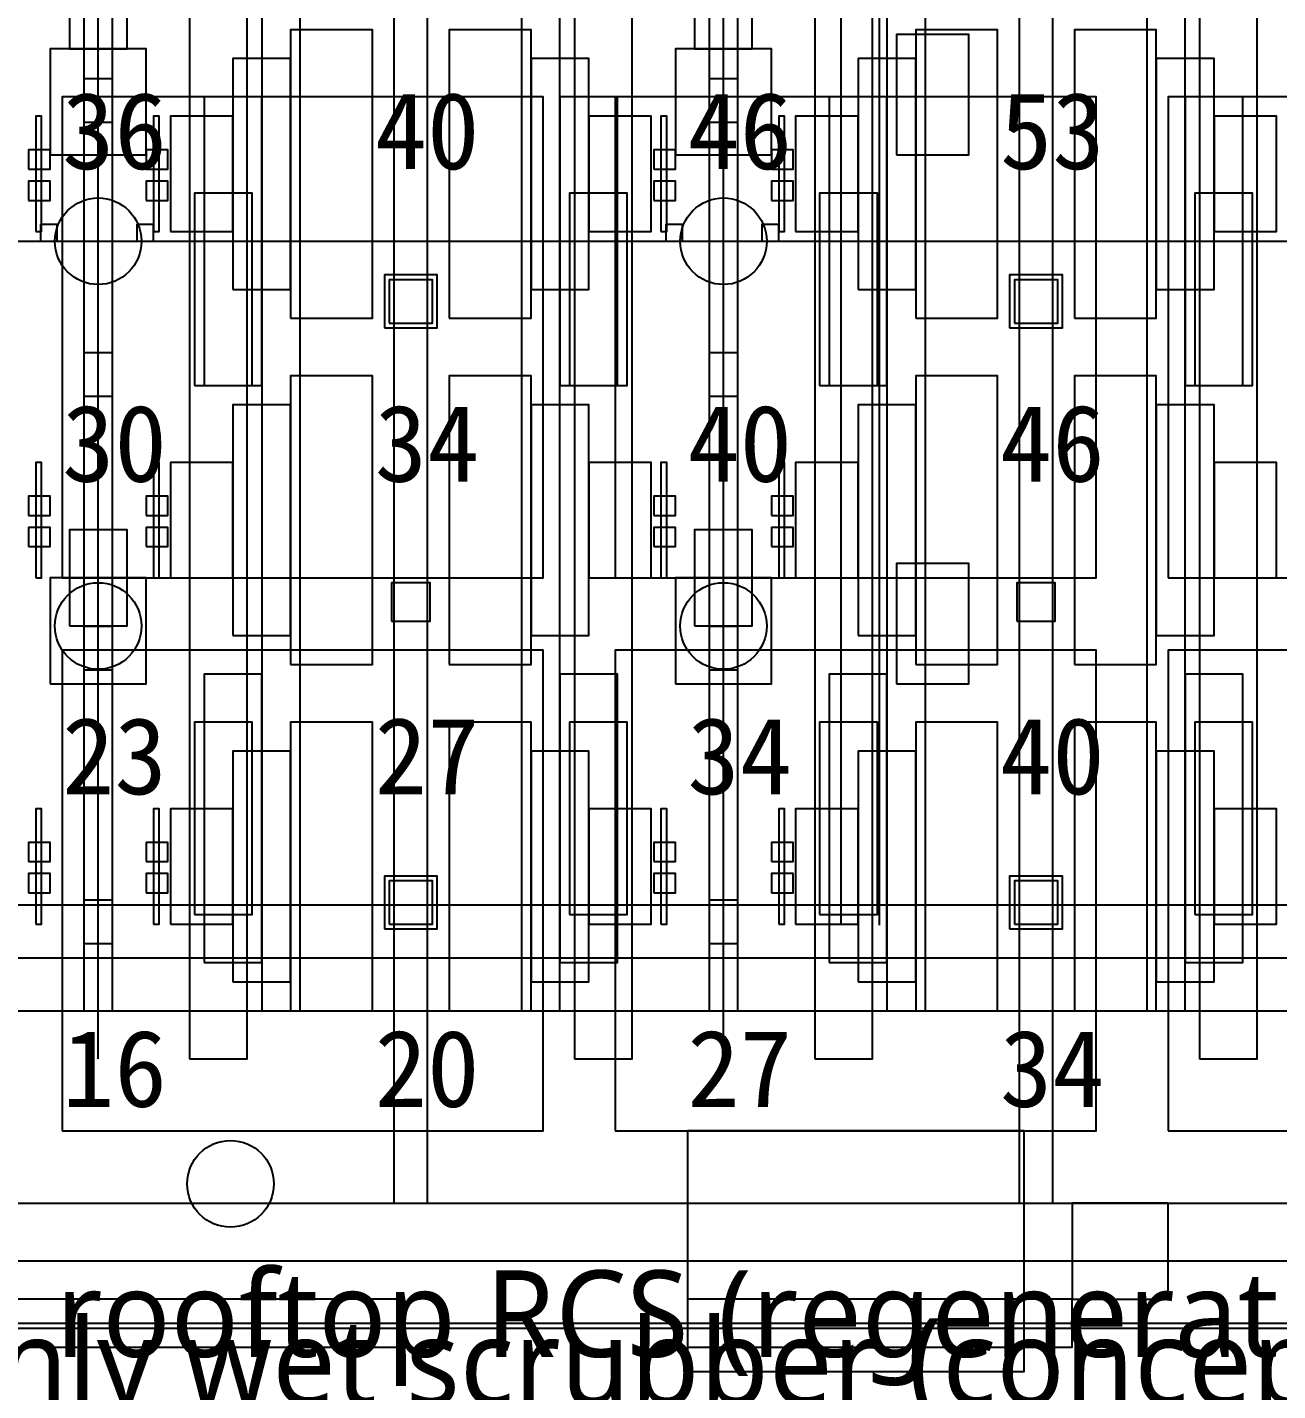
# Model space of a CAD drawing. Header units: metres. Extents: x -1640 to 1560, y -268 to 2338.
# Drawn here: x -367.73 to -341.73, y 1962.1 to 1990.45 of the extents above; entities that cross this region are included whole.
import ezdxf

# ---------------------------------------------------------------- set-up
doc = ezdxf.new("R2010")
doc.units = ezdxf.units.M
for name, color, linetype in [('1F_CHL', 4, 'Continuous'), ('1F_EHS_EXIT_DOOR_CONCEPT', 3, 'Continuous'), ('1F_EHS_GAS_DETECTOR', 6, 'Continuous'), ('1F_PUMP', 2, 'Continuous'), ('1F_SCR', 3, 'Continuous'), ('1F_STRUCT_COLUMN', 8, 'Continuous'), ('1F_ZONE', 3, 'Continuous'), ('2F_CSF_LATERAL_RACK_CONCEPT', 9, 'Continuous'), ('2F_EHS_EXIT_DOOR_CONCEPT', 3, 'Continuous'), ('2F_EHS_GAS_DETECTOR', 6, 'Continuous'), ('2F_RFG', 5, 'Continuous'), ('2F_STRUCT_COLUMN', 8, 'Continuous'), ('2F_VMB', 6, 'Continuous'), ('2F_ZONE', 3, 'Continuous'), ('3F_CLEANROOM_OVERHEAD_PIPE_DUCT_CONCEPT', 9, 'Continuous'), ('3F_EHS_EGRESS_DIST_M', 2, 'Continuous'), ('3F_EHS_EXIT_DOOR_CONCEPT', 3, 'Continuous'), ('3F_ETCH', 2, 'Continuous'), ('3F_FOUP', 5, 'Continuous'), ('3F_OHT', 9, 'Continuous'), ('3F_OHTV', 1, 'Continuous'), ('3F_STRUCT_COLUMN', 8, 'Continuous'), ('3F_TBAR', 6, 'Continuous'), ('3F_ZONE', 3, 'Continuous'), ('4F_DCC', 3, 'Continuous'), ('4F_FFU', 1, 'Continuous'), ('4F_STRUCT_PLENUM_TRUSS_CONCEPT', 9, 'Continuous'), ('4F_ZONE', 3, 'Continuous'), ('5F_CHL', 4, 'Continuous'), ('5F_EHS_EXIT_DOOR_CONCEPT', 3, 'Continuous'), ('5F_EHS_GAS_DETECTOR', 6, 'Continuous'), ('5F_PUMP', 2, 'Continuous'), ('5F_SCR', 3, 'Continuous'), ('5F_STRUCT_COLUMN', 8, 'Continuous'), ('5F_ZONE', 3, 'Continuous'), ('6F_CSF_LATERAL_RACK_CONCEPT', 9, 'Continuous'), ('6F_EHS_EXIT_DOOR_CONCEPT', 3, 'Continuous'), ('6F_EHS_GAS_DETECTOR', 6, 'Continuous'), ('6F_RFG', 5, 'Continuous'), ('6F_STRUCT_COLUMN', 8, 'Continuous'), ('6F_VMB', 6, 'Continuous'), ('6F_ZONE', 3, 'Continuous'), ('7F_CLEANROOM_OVERHEAD_PIPE_DUCT_CONCEPT', 9, 'Continuous'), ('7F_EHS_EGRESS_DIST_M', 2, 'Continuous'), ('7F_EHS_EXIT_DOOR_CONCEPT', 3, 'Continuous'), ('7F_ETCH', 2, 'Continuous'), ('7F_FOUP', 5, 'Continuous'), ('7F_OHT', 9, 'Continuous'), ('7F_OHTV', 1, 'Continuous'), ('7F_STRUCT_COLUMN', 8, 'Continuous'), ('7F_TBAR', 6, 'Continuous'), ('7F_ZONE', 3, 'Continuous'), ('8F_DCC', 3, 'Continuous'), ('8F_FFU', 1, 'Continuous'), ('8F_STRUCT_PLENUM_TRUSS_CONCEPT', 9, 'Continuous'), ('8F_ZONE', 3, 'Continuous'), ('EHS_GAS_SUPPLY', 3, 'Continuous'), ('EHS_PROCESS_EXHAUST', 1, 'Continuous'), ('EHS_TREATED_EXHAUST', 30, 'Continuous'), ('RF_RSC', 4, 'Continuous'), ('RF_STACK', 2, 'Continuous'), ('UTIL_CHW.R_CONCEPT', 2, 'Continuous'), ('UTIL_CHW.S_CONCEPT', 1, 'Continuous'), ('UTIL_EXH.ACID_CONCEPT', 4, 'Continuous'), ('UTIL_EXH.ALK_CONCEPT', 5, 'Continuous'), ('UTIL_GAS.SPEC_CONCEPT', 3, 'Continuous'), ('UTIL_PCW.R_CONCEPT', 1, 'Continuous'), ('UTIL_PCW.S_CONCEPT', 6, 'Continuous'), ('UTIL_TEXT', 7, 'Continuous'), ('UTIL_WW.AA_CONCEPT', 3, 'Continuous'), ('UTIL_WW.F_CONCEPT', 2, 'Continuous'), ('UTIL_WW.ORG_CONCEPT', 4, 'Continuous')]:
    doc.layers.add(name, color=color, linetype=linetype)
doc.styles.add('KO', font='malgun.ttf')

msp = doc.modelspace()

# ---------------------------------------------------------------- linework, layer by layer
at = {"layer": '1F_CHL'}
for points in [[(-349.65, 1987.8), (-348.15, 1987.8), (-348.15, 1990.3), (-349.65, 1990.3)], [(-349.65, 1976.8), (-348.15, 1976.8), (-348.15, 1979.3), (-349.65, 1979.3)]]:
    msp.add_lwpolyline(points, close=True, dxfattribs=at)
at = {"layer": '1F_EHS_EXIT_DOOR_CONCEPT'}
msp.add_circle((-363.5, 1966.4), 0.9, dxfattribs=at)
at = {"layer": '1F_EHS_GAS_DETECTOR'}
for centre in [(-366.25, 1978), (-353.25, 1978)]:
    msp.add_circle(centre, 0.9, dxfattribs=at)
at = {"layer": '1F_PUMP'}
for points in [[(-364.25, 1983), (-363.05, 1983), (-363.05, 1987), (-364.25, 1987)], [(-356.45, 1983), (-355.25, 1983), (-355.25, 1987), (-356.45, 1987)], [(-351.25, 1983), (-350.05, 1983), (-350.05, 1987), (-351.25, 1987)], [(-343.45, 1983), (-342.25, 1983), (-342.25, 1987), (-343.45, 1987)], [(-364.25, 1972), (-363.05, 1972), (-363.05, 1976), (-364.25, 1976)], [(-356.45, 1972), (-355.25, 1972), (-355.25, 1976), (-356.45, 1976)], [(-351.25, 1972), (-350.05, 1972), (-350.05, 1976), (-351.25, 1976)], [(-343.45, 1972), (-342.25, 1972), (-342.25, 1976), (-343.45, 1976)]]:
    msp.add_lwpolyline(points, close=True, dxfattribs=at)
at = {"layer": '1F_SCR'}
for points in [[(-367.25, 1987.8), (-365.25, 1987.8), (-365.25, 1990), (-367.25, 1990)], [(-354.25, 1987.8), (-352.25, 1987.8), (-352.25, 1990), (-354.25, 1990)], [(-367.25, 1976.8), (-365.25, 1976.8), (-365.25, 1979), (-367.25, 1979)], [(-354.25, 1976.8), (-352.25, 1976.8), (-352.25, 1979), (-354.25, 1979)]]:
    msp.add_lwpolyline(points, close=True, dxfattribs=at)
at = {"layer": '1F_STRUCT_COLUMN'}
for points in [[(-360.3, 1984.2), (-359.2, 1984.2), (-359.2, 1985.3), (-360.3, 1985.3)], [(-347.3, 1984.2), (-346.2, 1984.2), (-346.2, 1985.3), (-347.3, 1985.3)], [(-360.3, 1971.7), (-359.2, 1971.7), (-359.2, 1972.8), (-360.3, 1972.8)], [(-347.3, 1971.7), (-346.2, 1971.7), (-346.2, 1972.8), (-347.3, 1972.8)]]:
    msp.add_lwpolyline(points, close=True, dxfattribs=at)
at = {"layer": '1F_ZONE'}
msp.add_lwpolyline([(-472, 1966), (-247.5, 1966), (-247.5, 2117), (-472, 2117)], close=True, dxfattribs=at)
at = {"layer": '2F_CSF_LATERAL_RACK_CONCEPT'}
for points in [[(-362.85, 1970), (-362.05, 1970), (-362.05, 2113), (-362.85, 2113)], [(-357.45, 1970), (-356.65, 1970), (-356.65, 2113), (-357.45, 2113)], [(-349.85, 1970), (-349.05, 1970), (-349.05, 2113), (-349.85, 2113)], [(-344.45, 1970), (-343.65, 1970), (-343.65, 2113), (-344.45, 2113)]]:
    msp.add_lwpolyline(points, close=True, dxfattribs=at)
at = {"layer": '2F_EHS_EXIT_DOOR_CONCEPT'}
msp.add_circle((-363.5, 1966.4), 0.9, dxfattribs=at)
at = {"layer": '2F_EHS_GAS_DETECTOR'}
for centre in [(-366.25, 1986), (-353.25, 1986)]:
    msp.add_circle(centre, 0.9, dxfattribs=at)
at = {"layer": '2F_RFG'}
for points in [[(-364.05, 1983), (-362.85, 1983), (-362.85, 1989), (-364.05, 1989)], [(-356.65, 1983), (-355.45, 1983), (-355.45, 1989), (-356.65, 1989)], [(-351.05, 1983), (-349.85, 1983), (-349.85, 1989), (-351.05, 1989)], [(-343.65, 1983), (-342.45, 1983), (-342.45, 1989), (-343.65, 1989)], [(-364.05, 1971), (-362.85, 1971), (-362.85, 1977), (-364.05, 1977)], [(-356.65, 1971), (-355.45, 1971), (-355.45, 1977), (-356.65, 1977)], [(-351.05, 1971), (-349.85, 1971), (-349.85, 1977), (-351.05, 1977)], [(-343.65, 1971), (-342.45, 1971), (-342.45, 1977), (-343.65, 1977)]]:
    msp.add_lwpolyline(points, close=True, dxfattribs=at)
at = {"layer": '2F_STRUCT_COLUMN'}
for points in [[(-360.2, 1984.3), (-359.3, 1984.3), (-359.3, 1985.2), (-360.2, 1985.2)], [(-347.2, 1984.3), (-346.3, 1984.3), (-346.3, 1985.2), (-347.2, 1985.2)], [(-360.2, 1971.8), (-359.3, 1971.8), (-359.3, 1972.7), (-360.2, 1972.7)], [(-347.2, 1971.8), (-346.3, 1971.8), (-346.3, 1972.7), (-347.2, 1972.7)]]:
    msp.add_lwpolyline(points, close=True, dxfattribs=at)
at = {"layer": '2F_VMB'}
for points in [[(-366.85, 1990), (-365.65, 1990), (-365.65, 1992), (-366.85, 1992)], [(-353.85, 1990), (-352.65, 1990), (-352.65, 1992), (-353.85, 1992)], [(-366.85, 1978), (-365.65, 1978), (-365.65, 1980), (-366.85, 1980)], [(-353.85, 1978), (-352.65, 1978), (-352.65, 1980), (-353.85, 1980)]]:
    msp.add_lwpolyline(points, close=True, dxfattribs=at)
at = {"layer": '2F_ZONE'}
msp.add_lwpolyline([(-472, 1966), (-247.5, 1966), (-247.5, 2117), (-472, 2117)], close=True, dxfattribs=at)
at = {"layer": '3F_CLEANROOM_OVERHEAD_PIPE_DUCT_CONCEPT'}
for points in [[(-364.35, 1969), (-363.15, 1969), (-363.15, 2114), (-364.35, 2114)], [(-356.35, 1969), (-355.15, 1969), (-355.15, 2114), (-356.35, 2114)], [(-351.35, 1969), (-350.15, 1969), (-350.15, 2114), (-351.35, 2114)], [(-343.35, 1969), (-342.15, 1969), (-342.15, 2114), (-343.35, 2114)]]:
    msp.add_lwpolyline(points, close=True, dxfattribs=at)
at = {"layer": '3F_EHS_EXIT_DOOR_CONCEPT'}
msp.add_circle((-363.5, 1966.4), 0.9, dxfattribs=at)
at = {"layer": '3F_ETCH'}
for points in [[(-362.25, 1984.4), (-360.55, 1984.4), (-360.55, 1990.4), (-362.25, 1990.4)], [(-358.95, 1984.4), (-357.25, 1984.4), (-357.25, 1990.4), (-358.95, 1990.4)], [(-349.25, 1984.4), (-347.55, 1984.4), (-347.55, 1990.4), (-349.25, 1990.4)], [(-345.95, 1984.4), (-344.25, 1984.4), (-344.25, 1990.4), (-345.95, 1990.4)], [(-363.45, 1985), (-362.25, 1985), (-362.25, 1989.8), (-363.45, 1989.8)], [(-357.25, 1985), (-356.05, 1985), (-356.05, 1989.8), (-357.25, 1989.8)], [(-350.45, 1985), (-349.25, 1985), (-349.25, 1989.8), (-350.45, 1989.8)], [(-344.25, 1985), (-343.05, 1985), (-343.05, 1989.8), (-344.25, 1989.8)], [(-364.75, 1986.2), (-363.45, 1986.2), (-363.45, 1988.6), (-364.75, 1988.6)], [(-356.05, 1986.2), (-354.75, 1986.2), (-354.75, 1988.6), (-356.05, 1988.6)], [(-351.75, 1986.2), (-350.45, 1986.2), (-350.45, 1988.6), (-351.75, 1988.6)], [(-343.05, 1986.2), (-341.75, 1986.2), (-341.75, 1988.6), (-343.05, 1988.6)], [(-362.25, 1977.2), (-360.55, 1977.2), (-360.55, 1983.2), (-362.25, 1983.2)], [(-358.95, 1977.2), (-357.25, 1977.2), (-357.25, 1983.2), (-358.95, 1983.2)], [(-349.25, 1977.2), (-347.55, 1977.2), (-347.55, 1983.2), (-349.25, 1983.2)], [(-345.95, 1977.2), (-344.25, 1977.2), (-344.25, 1983.2), (-345.95, 1983.2)], [(-363.45, 1977.8), (-362.25, 1977.8), (-362.25, 1982.6), (-363.45, 1982.6)], [(-357.25, 1977.8), (-356.05, 1977.8), (-356.05, 1982.6), (-357.25, 1982.6)], [(-350.45, 1977.8), (-349.25, 1977.8), (-349.25, 1982.6), (-350.45, 1982.6)], [(-344.25, 1977.8), (-343.05, 1977.8), (-343.05, 1982.6), (-344.25, 1982.6)], [(-364.75, 1979), (-363.45, 1979), (-363.45, 1981.4), (-364.75, 1981.4)], [(-356.05, 1979), (-354.75, 1979), (-354.75, 1981.4), (-356.05, 1981.4)], [(-351.75, 1979), (-350.45, 1979), (-350.45, 1981.4), (-351.75, 1981.4)], [(-343.05, 1979), (-341.75, 1979), (-341.75, 1981.4), (-343.05, 1981.4)], [(-362.25, 1970), (-360.55, 1970), (-360.55, 1976), (-362.25, 1976)], [(-358.95, 1970), (-357.25, 1970), (-357.25, 1976), (-358.95, 1976)], [(-349.25, 1970), (-347.55, 1970), (-347.55, 1976), (-349.25, 1976)], [(-345.95, 1970), (-344.25, 1970), (-344.25, 1976), (-345.95, 1976)], [(-363.45, 1970.6), (-362.25, 1970.6), (-362.25, 1975.4), (-363.45, 1975.4)], [(-357.25, 1970.6), (-356.05, 1970.6), (-356.05, 1975.4), (-357.25, 1975.4)], [(-350.45, 1970.6), (-349.25, 1970.6), (-349.25, 1975.4), (-350.45, 1975.4)], [(-344.25, 1970.6), (-343.05, 1970.6), (-343.05, 1975.4), (-344.25, 1975.4)], [(-364.75, 1971.8), (-363.45, 1971.8), (-363.45, 1974.2), (-364.75, 1974.2)], [(-356.05, 1971.8), (-354.75, 1971.8), (-354.75, 1974.2), (-356.05, 1974.2)], [(-351.75, 1971.8), (-350.45, 1971.8), (-350.45, 1974.2), (-351.75, 1974.2)], [(-343.05, 1971.8), (-341.75, 1971.8), (-341.75, 1974.2), (-343.05, 1974.2)]]:
    msp.add_lwpolyline(points, close=True, dxfattribs=at)
at = {"layer": '3F_FOUP'}
for points in [[(-367.7, 1987.5), (-367.25, 1987.5), (-367.25, 1987.9), (-367.7, 1987.9)], [(-365.25, 1987.5), (-364.8, 1987.5), (-364.8, 1987.9), (-365.25, 1987.9)], [(-354.7, 1987.5), (-354.25, 1987.5), (-354.25, 1987.9), (-354.7, 1987.9)], [(-352.25, 1987.5), (-351.8, 1987.5), (-351.8, 1987.9), (-352.25, 1987.9)], [(-367.7, 1986.85), (-367.25, 1986.85), (-367.25, 1987.25), (-367.7, 1987.25)], [(-365.25, 1986.85), (-364.8, 1986.85), (-364.8, 1987.25), (-365.25, 1987.25)], [(-354.7, 1986.85), (-354.25, 1986.85), (-354.25, 1987.25), (-354.7, 1987.25)], [(-352.25, 1986.85), (-351.8, 1986.85), (-351.8, 1987.25), (-352.25, 1987.25)], [(-367.7, 1980.3), (-367.25, 1980.3), (-367.25, 1980.7), (-367.7, 1980.7)], [(-365.25, 1980.3), (-364.8, 1980.3), (-364.8, 1980.7), (-365.25, 1980.7)], [(-354.7, 1980.3), (-354.25, 1980.3), (-354.25, 1980.7), (-354.7, 1980.7)], [(-352.25, 1980.3), (-351.8, 1980.3), (-351.8, 1980.7), (-352.25, 1980.7)], [(-367.7, 1979.65), (-367.25, 1979.65), (-367.25, 1980.05), (-367.7, 1980.05)], [(-365.25, 1979.65), (-364.8, 1979.65), (-364.8, 1980.05), (-365.25, 1980.05)], [(-354.7, 1979.65), (-354.25, 1979.65), (-354.25, 1980.05), (-354.7, 1980.05)], [(-352.25, 1979.65), (-351.8, 1979.65), (-351.8, 1980.05), (-352.25, 1980.05)], [(-367.7, 1973.1), (-367.25, 1973.1), (-367.25, 1973.5), (-367.7, 1973.5)], [(-365.25, 1973.1), (-364.8, 1973.1), (-364.8, 1973.5), (-365.25, 1973.5)], [(-354.7, 1973.1), (-354.25, 1973.1), (-354.25, 1973.5), (-354.7, 1973.5)], [(-352.25, 1973.1), (-351.8, 1973.1), (-351.8, 1973.5), (-352.25, 1973.5)], [(-367.7, 1972.45), (-367.25, 1972.45), (-367.25, 1972.85), (-367.7, 1972.85)], [(-365.25, 1972.45), (-364.8, 1972.45), (-364.8, 1972.85), (-365.25, 1972.85)], [(-354.7, 1972.45), (-354.25, 1972.45), (-354.25, 1972.85), (-354.7, 1972.85)], [(-352.25, 1972.45), (-351.8, 1972.45), (-351.8, 1972.85), (-352.25, 1972.85)]]:
    msp.add_lwpolyline(points, close=True, dxfattribs=at)
at = {"layer": '3F_OHT'}
for p, q in [((-366.25, 1969), (-366.25, 2037.5)), ((-353.25, 1969), (-353.25, 2037.5))]:
    msp.add_line(p, q, dxfattribs=at)
at = {"layer": '3F_OHTV'}
for points in [[(-366.55, 1988.48), (-365.95, 1988.48), (-365.95, 1989.38), (-366.55, 1989.38)], [(-353.55, 1988.48), (-352.95, 1988.48), (-352.95, 1989.38), (-353.55, 1989.38)], [(-366.55, 1982.78), (-365.95, 1982.78), (-365.95, 1983.68), (-366.55, 1983.68)], [(-353.55, 1982.78), (-352.95, 1982.78), (-352.95, 1983.68), (-353.55, 1983.68)], [(-366.55, 1977.09), (-365.95, 1977.09), (-365.95, 1977.99), (-366.55, 1977.99)], [(-353.55, 1977.09), (-352.95, 1977.09), (-352.95, 1977.99), (-353.55, 1977.99)], [(-366.55, 1971.4), (-365.95, 1971.4), (-365.95, 1972.3), (-366.55, 1972.3)], [(-353.55, 1971.4), (-352.95, 1971.4), (-352.95, 1972.3), (-353.55, 1972.3)]]:
    msp.add_lwpolyline(points, close=True, dxfattribs=at)
at = {"layer": '3F_STRUCT_COLUMN'}
for points in [[(-360.15, 1978.1), (-359.35, 1978.1), (-359.35, 1978.9), (-360.15, 1978.9)], [(-347.15, 1978.1), (-346.35, 1978.1), (-346.35, 1978.9), (-347.15, 1978.9)]]:
    msp.add_lwpolyline(points, close=True, dxfattribs=at)
at = {"layer": '3F_TBAR'}
for points in [[(-367.55, 1986.2), (-367.43, 1986.2), (-367.43, 1988.6), (-367.55, 1988.6)], [(-365.1, 1986.2), (-364.98, 1986.2), (-364.98, 1988.6), (-365.1, 1988.6)], [(-354.55, 1986.2), (-354.43, 1986.2), (-354.43, 1988.6), (-354.55, 1988.6)], [(-352.1, 1986.2), (-351.98, 1986.2), (-351.98, 1988.6), (-352.1, 1988.6)], [(-367.55, 1979), (-367.43, 1979), (-367.43, 1981.4), (-367.55, 1981.4)], [(-365.1, 1979), (-364.98, 1979), (-364.98, 1981.4), (-365.1, 1981.4)], [(-354.55, 1979), (-354.43, 1979), (-354.43, 1981.4), (-354.55, 1981.4)], [(-352.1, 1979), (-351.98, 1979), (-351.98, 1981.4), (-352.1, 1981.4)], [(-367.55, 1971.8), (-367.43, 1971.8), (-367.43, 1974.2), (-367.55, 1974.2)], [(-365.1, 1971.8), (-364.98, 1971.8), (-364.98, 1974.2), (-365.1, 1974.2)], [(-354.55, 1971.8), (-354.43, 1971.8), (-354.43, 1974.2), (-354.55, 1974.2)], [(-352.1, 1971.8), (-351.98, 1971.8), (-351.98, 1974.2), (-352.1, 1974.2)]]:
    msp.add_lwpolyline(points, close=True, dxfattribs=at)
at = {"layer": '3F_ZONE'}
msp.add_lwpolyline([(-472, 1966), (-247.5, 1966), (-247.5, 2117), (-472, 2117)], close=True, dxfattribs=at)
at = {"layer": '4F_DCC'}
for points in [[(-368, 1963), (-360, 1963), (-360, 1964), (-368, 1964)], [(-354, 1963), (-346, 1963), (-346, 1964), (-354, 1964)]]:
    msp.add_lwpolyline(points, close=True, dxfattribs=at)
at = {"layer": '4F_FFU'}
for points in [[(-367, 1979), (-357, 1979), (-357, 1989), (-367, 1989)], [(-355.5, 1979), (-345.5, 1979), (-345.5, 1989), (-355.5, 1989)], [(-344, 1979), (-334, 1979), (-334, 1989), (-344, 1989)], [(-367, 1967.5), (-357, 1967.5), (-357, 1977.5), (-367, 1977.5)], [(-355.5, 1967.5), (-345.5, 1967.5), (-345.5, 1977.5), (-355.5, 1977.5)], [(-344, 1967.5), (-334, 1967.5), (-334, 1977.5), (-344, 1977.5)]]:
    msp.add_lwpolyline(points, close=True, dxfattribs=at)
at = {"layer": '4F_STRUCT_PLENUM_TRUSS_CONCEPT'}
for points in [[(-360.1, 1966), (-359.4, 1966), (-359.4, 2117), (-360.1, 2117)], [(-347.1, 1966), (-346.4, 1966), (-346.4, 2117), (-347.1, 2117)]]:
    msp.add_lwpolyline(points, close=True, dxfattribs=at)
at = {"layer": '4F_ZONE'}
msp.add_lwpolyline([(-472, 1966), (-247.5, 1966), (-247.5, 2117), (-472, 2117)], close=True, dxfattribs=at)
at = {"layer": '5F_CHL'}
for points in [[(-349.65, 1987.8), (-348.15, 1987.8), (-348.15, 1990.3), (-349.65, 1990.3)], [(-349.65, 1976.8), (-348.15, 1976.8), (-348.15, 1979.3), (-349.65, 1979.3)]]:
    msp.add_lwpolyline(points, close=True, dxfattribs=at)
at = {"layer": '5F_EHS_EXIT_DOOR_CONCEPT'}
msp.add_circle((-363.5, 1966.4), 0.9, dxfattribs=at)
at = {"layer": '5F_EHS_GAS_DETECTOR'}
for centre in [(-366.25, 1978), (-353.25, 1978)]:
    msp.add_circle(centre, 0.9, dxfattribs=at)
at = {"layer": '5F_PUMP'}
for points in [[(-364.25, 1983), (-363.05, 1983), (-363.05, 1987), (-364.25, 1987)], [(-356.45, 1983), (-355.25, 1983), (-355.25, 1987), (-356.45, 1987)], [(-351.25, 1983), (-350.05, 1983), (-350.05, 1987), (-351.25, 1987)], [(-343.45, 1983), (-342.25, 1983), (-342.25, 1987), (-343.45, 1987)], [(-364.25, 1972), (-363.05, 1972), (-363.05, 1976), (-364.25, 1976)], [(-356.45, 1972), (-355.25, 1972), (-355.25, 1976), (-356.45, 1976)], [(-351.25, 1972), (-350.05, 1972), (-350.05, 1976), (-351.25, 1976)], [(-343.45, 1972), (-342.25, 1972), (-342.25, 1976), (-343.45, 1976)]]:
    msp.add_lwpolyline(points, close=True, dxfattribs=at)
at = {"layer": '5F_SCR'}
for points in [[(-367.25, 1987.8), (-365.25, 1987.8), (-365.25, 1990), (-367.25, 1990)], [(-354.25, 1987.8), (-352.25, 1987.8), (-352.25, 1990), (-354.25, 1990)], [(-367.25, 1976.8), (-365.25, 1976.8), (-365.25, 1979), (-367.25, 1979)], [(-354.25, 1976.8), (-352.25, 1976.8), (-352.25, 1979), (-354.25, 1979)]]:
    msp.add_lwpolyline(points, close=True, dxfattribs=at)
at = {"layer": '5F_STRUCT_COLUMN'}
for points in [[(-360.3, 1984.2), (-359.2, 1984.2), (-359.2, 1985.3), (-360.3, 1985.3)], [(-347.3, 1984.2), (-346.2, 1984.2), (-346.2, 1985.3), (-347.3, 1985.3)], [(-360.3, 1971.7), (-359.2, 1971.7), (-359.2, 1972.8), (-360.3, 1972.8)], [(-347.3, 1971.7), (-346.2, 1971.7), (-346.2, 1972.8), (-347.3, 1972.8)]]:
    msp.add_lwpolyline(points, close=True, dxfattribs=at)
at = {"layer": '5F_ZONE'}
msp.add_lwpolyline([(-472, 1966), (-247.5, 1966), (-247.5, 2117), (-472, 2117)], close=True, dxfattribs=at)
at = {"layer": '6F_CSF_LATERAL_RACK_CONCEPT'}
for points in [[(-362.85, 1970), (-362.05, 1970), (-362.05, 2113), (-362.85, 2113)], [(-357.45, 1970), (-356.65, 1970), (-356.65, 2113), (-357.45, 2113)], [(-349.85, 1970), (-349.05, 1970), (-349.05, 2113), (-349.85, 2113)], [(-344.45, 1970), (-343.65, 1970), (-343.65, 2113), (-344.45, 2113)]]:
    msp.add_lwpolyline(points, close=True, dxfattribs=at)
at = {"layer": '6F_EHS_EXIT_DOOR_CONCEPT'}
msp.add_circle((-363.5, 1966.4), 0.9, dxfattribs=at)
at = {"layer": '6F_EHS_GAS_DETECTOR'}
for centre in [(-366.25, 1986), (-353.25, 1986)]:
    msp.add_circle(centre, 0.9, dxfattribs=at)
at = {"layer": '6F_RFG'}
for points in [[(-364.05, 1983), (-362.85, 1983), (-362.85, 1989), (-364.05, 1989)], [(-356.65, 1983), (-355.45, 1983), (-355.45, 1989), (-356.65, 1989)], [(-351.05, 1983), (-349.85, 1983), (-349.85, 1989), (-351.05, 1989)], [(-343.65, 1983), (-342.45, 1983), (-342.45, 1989), (-343.65, 1989)], [(-364.05, 1971), (-362.85, 1971), (-362.85, 1977), (-364.05, 1977)], [(-356.65, 1971), (-355.45, 1971), (-355.45, 1977), (-356.65, 1977)], [(-351.05, 1971), (-349.85, 1971), (-349.85, 1977), (-351.05, 1977)], [(-343.65, 1971), (-342.45, 1971), (-342.45, 1977), (-343.65, 1977)]]:
    msp.add_lwpolyline(points, close=True, dxfattribs=at)
at = {"layer": '6F_STRUCT_COLUMN'}
for points in [[(-360.2, 1984.3), (-359.3, 1984.3), (-359.3, 1985.2), (-360.2, 1985.2)], [(-347.2, 1984.3), (-346.3, 1984.3), (-346.3, 1985.2), (-347.2, 1985.2)], [(-360.2, 1971.8), (-359.3, 1971.8), (-359.3, 1972.7), (-360.2, 1972.7)], [(-347.2, 1971.8), (-346.3, 1971.8), (-346.3, 1972.7), (-347.2, 1972.7)]]:
    msp.add_lwpolyline(points, close=True, dxfattribs=at)
at = {"layer": '6F_VMB'}
for points in [[(-366.85, 1990), (-365.65, 1990), (-365.65, 1992), (-366.85, 1992)], [(-353.85, 1990), (-352.65, 1990), (-352.65, 1992), (-353.85, 1992)], [(-366.85, 1978), (-365.65, 1978), (-365.65, 1980), (-366.85, 1980)], [(-353.85, 1978), (-352.65, 1978), (-352.65, 1980), (-353.85, 1980)]]:
    msp.add_lwpolyline(points, close=True, dxfattribs=at)
at = {"layer": '6F_ZONE'}
msp.add_lwpolyline([(-472, 1966), (-247.5, 1966), (-247.5, 2117), (-472, 2117)], close=True, dxfattribs=at)
at = {"layer": '7F_CLEANROOM_OVERHEAD_PIPE_DUCT_CONCEPT'}
for points in [[(-364.35, 1969), (-363.15, 1969), (-363.15, 2114), (-364.35, 2114)], [(-356.35, 1969), (-355.15, 1969), (-355.15, 2114), (-356.35, 2114)], [(-351.35, 1969), (-350.15, 1969), (-350.15, 2114), (-351.35, 2114)], [(-343.35, 1969), (-342.15, 1969), (-342.15, 2114), (-343.35, 2114)]]:
    msp.add_lwpolyline(points, close=True, dxfattribs=at)
at = {"layer": '7F_EHS_EXIT_DOOR_CONCEPT'}
msp.add_circle((-363.5, 1966.4), 0.9, dxfattribs=at)
at = {"layer": '7F_ETCH'}
for points in [[(-362.25, 1984.4), (-360.55, 1984.4), (-360.55, 1990.4), (-362.25, 1990.4)], [(-358.95, 1984.4), (-357.25, 1984.4), (-357.25, 1990.4), (-358.95, 1990.4)], [(-349.25, 1984.4), (-347.55, 1984.4), (-347.55, 1990.4), (-349.25, 1990.4)], [(-345.95, 1984.4), (-344.25, 1984.4), (-344.25, 1990.4), (-345.95, 1990.4)], [(-363.45, 1985), (-362.25, 1985), (-362.25, 1989.8), (-363.45, 1989.8)], [(-357.25, 1985), (-356.05, 1985), (-356.05, 1989.8), (-357.25, 1989.8)], [(-350.45, 1985), (-349.25, 1985), (-349.25, 1989.8), (-350.45, 1989.8)], [(-344.25, 1985), (-343.05, 1985), (-343.05, 1989.8), (-344.25, 1989.8)], [(-364.75, 1986.2), (-363.45, 1986.2), (-363.45, 1988.6), (-364.75, 1988.6)], [(-356.05, 1986.2), (-354.75, 1986.2), (-354.75, 1988.6), (-356.05, 1988.6)], [(-351.75, 1986.2), (-350.45, 1986.2), (-350.45, 1988.6), (-351.75, 1988.6)], [(-343.05, 1986.2), (-341.75, 1986.2), (-341.75, 1988.6), (-343.05, 1988.6)], [(-362.25, 1977.2), (-360.55, 1977.2), (-360.55, 1983.2), (-362.25, 1983.2)], [(-358.95, 1977.2), (-357.25, 1977.2), (-357.25, 1983.2), (-358.95, 1983.2)], [(-349.25, 1977.2), (-347.55, 1977.2), (-347.55, 1983.2), (-349.25, 1983.2)], [(-345.95, 1977.2), (-344.25, 1977.2), (-344.25, 1983.2), (-345.95, 1983.2)], [(-363.45, 1977.8), (-362.25, 1977.8), (-362.25, 1982.6), (-363.45, 1982.6)], [(-357.25, 1977.8), (-356.05, 1977.8), (-356.05, 1982.6), (-357.25, 1982.6)], [(-350.45, 1977.8), (-349.25, 1977.8), (-349.25, 1982.6), (-350.45, 1982.6)], [(-344.25, 1977.8), (-343.05, 1977.8), (-343.05, 1982.6), (-344.25, 1982.6)], [(-364.75, 1979), (-363.45, 1979), (-363.45, 1981.4), (-364.75, 1981.4)], [(-356.05, 1979), (-354.75, 1979), (-354.75, 1981.4), (-356.05, 1981.4)], [(-351.75, 1979), (-350.45, 1979), (-350.45, 1981.4), (-351.75, 1981.4)], [(-343.05, 1979), (-341.75, 1979), (-341.75, 1981.4), (-343.05, 1981.4)], [(-362.25, 1970), (-360.55, 1970), (-360.55, 1976), (-362.25, 1976)], [(-358.95, 1970), (-357.25, 1970), (-357.25, 1976), (-358.95, 1976)], [(-349.25, 1970), (-347.55, 1970), (-347.55, 1976), (-349.25, 1976)], [(-345.95, 1970), (-344.25, 1970), (-344.25, 1976), (-345.95, 1976)], [(-363.45, 1970.6), (-362.25, 1970.6), (-362.25, 1975.4), (-363.45, 1975.4)], [(-357.25, 1970.6), (-356.05, 1970.6), (-356.05, 1975.4), (-357.25, 1975.4)], [(-350.45, 1970.6), (-349.25, 1970.6), (-349.25, 1975.4), (-350.45, 1975.4)], [(-344.25, 1970.6), (-343.05, 1970.6), (-343.05, 1975.4), (-344.25, 1975.4)], [(-364.75, 1971.8), (-363.45, 1971.8), (-363.45, 1974.2), (-364.75, 1974.2)], [(-356.05, 1971.8), (-354.75, 1971.8), (-354.75, 1974.2), (-356.05, 1974.2)], [(-351.75, 1971.8), (-350.45, 1971.8), (-350.45, 1974.2), (-351.75, 1974.2)], [(-343.05, 1971.8), (-341.75, 1971.8), (-341.75, 1974.2), (-343.05, 1974.2)]]:
    msp.add_lwpolyline(points, close=True, dxfattribs=at)
at = {"layer": '7F_FOUP'}
for points in [[(-367.7, 1987.5), (-367.25, 1987.5), (-367.25, 1987.9), (-367.7, 1987.9)], [(-365.25, 1987.5), (-364.8, 1987.5), (-364.8, 1987.9), (-365.25, 1987.9)], [(-354.7, 1987.5), (-354.25, 1987.5), (-354.25, 1987.9), (-354.7, 1987.9)], [(-352.25, 1987.5), (-351.8, 1987.5), (-351.8, 1987.9), (-352.25, 1987.9)], [(-367.7, 1986.85), (-367.25, 1986.85), (-367.25, 1987.25), (-367.7, 1987.25)], [(-365.25, 1986.85), (-364.8, 1986.85), (-364.8, 1987.25), (-365.25, 1987.25)], [(-354.7, 1986.85), (-354.25, 1986.85), (-354.25, 1987.25), (-354.7, 1987.25)], [(-352.25, 1986.85), (-351.8, 1986.85), (-351.8, 1987.25), (-352.25, 1987.25)], [(-367.7, 1980.3), (-367.25, 1980.3), (-367.25, 1980.7), (-367.7, 1980.7)], [(-365.25, 1980.3), (-364.8, 1980.3), (-364.8, 1980.7), (-365.25, 1980.7)], [(-354.7, 1980.3), (-354.25, 1980.3), (-354.25, 1980.7), (-354.7, 1980.7)], [(-352.25, 1980.3), (-351.8, 1980.3), (-351.8, 1980.7), (-352.25, 1980.7)], [(-367.7, 1979.65), (-367.25, 1979.65), (-367.25, 1980.05), (-367.7, 1980.05)], [(-365.25, 1979.65), (-364.8, 1979.65), (-364.8, 1980.05), (-365.25, 1980.05)], [(-354.7, 1979.65), (-354.25, 1979.65), (-354.25, 1980.05), (-354.7, 1980.05)], [(-352.25, 1979.65), (-351.8, 1979.65), (-351.8, 1980.05), (-352.25, 1980.05)], [(-367.7, 1973.1), (-367.25, 1973.1), (-367.25, 1973.5), (-367.7, 1973.5)], [(-365.25, 1973.1), (-364.8, 1973.1), (-364.8, 1973.5), (-365.25, 1973.5)], [(-354.7, 1973.1), (-354.25, 1973.1), (-354.25, 1973.5), (-354.7, 1973.5)], [(-352.25, 1973.1), (-351.8, 1973.1), (-351.8, 1973.5), (-352.25, 1973.5)], [(-367.7, 1972.45), (-367.25, 1972.45), (-367.25, 1972.85), (-367.7, 1972.85)], [(-365.25, 1972.45), (-364.8, 1972.45), (-364.8, 1972.85), (-365.25, 1972.85)], [(-354.7, 1972.45), (-354.25, 1972.45), (-354.25, 1972.85), (-354.7, 1972.85)], [(-352.25, 1972.45), (-351.8, 1972.45), (-351.8, 1972.85), (-352.25, 1972.85)]]:
    msp.add_lwpolyline(points, close=True, dxfattribs=at)
at = {"layer": '7F_OHT'}
for p, q in [((-366.25, 1969), (-366.25, 2037.5)), ((-353.25, 1969), (-353.25, 2037.5))]:
    msp.add_line(p, q, dxfattribs=at)
at = {"layer": '7F_OHTV'}
for points in [[(-366.55, 1988.48), (-365.95, 1988.48), (-365.95, 1989.38), (-366.55, 1989.38)], [(-353.55, 1988.48), (-352.95, 1988.48), (-352.95, 1989.38), (-353.55, 1989.38)], [(-366.55, 1982.78), (-365.95, 1982.78), (-365.95, 1983.68), (-366.55, 1983.68)], [(-353.55, 1982.78), (-352.95, 1982.78), (-352.95, 1983.68), (-353.55, 1983.68)], [(-366.55, 1977.09), (-365.95, 1977.09), (-365.95, 1977.99), (-366.55, 1977.99)], [(-353.55, 1977.09), (-352.95, 1977.09), (-352.95, 1977.99), (-353.55, 1977.99)], [(-366.55, 1971.4), (-365.95, 1971.4), (-365.95, 1972.3), (-366.55, 1972.3)], [(-353.55, 1971.4), (-352.95, 1971.4), (-352.95, 1972.3), (-353.55, 1972.3)]]:
    msp.add_lwpolyline(points, close=True, dxfattribs=at)
at = {"layer": '7F_STRUCT_COLUMN'}
for points in [[(-360.15, 1978.1), (-359.35, 1978.1), (-359.35, 1978.9), (-360.15, 1978.9)], [(-347.15, 1978.1), (-346.35, 1978.1), (-346.35, 1978.9), (-347.15, 1978.9)]]:
    msp.add_lwpolyline(points, close=True, dxfattribs=at)
at = {"layer": '7F_TBAR'}
for points in [[(-367.55, 1986.2), (-367.43, 1986.2), (-367.43, 1988.6), (-367.55, 1988.6)], [(-365.1, 1986.2), (-364.98, 1986.2), (-364.98, 1988.6), (-365.1, 1988.6)], [(-354.55, 1986.2), (-354.43, 1986.2), (-354.43, 1988.6), (-354.55, 1988.6)], [(-352.1, 1986.2), (-351.98, 1986.2), (-351.98, 1988.6), (-352.1, 1988.6)], [(-367.55, 1979), (-367.43, 1979), (-367.43, 1981.4), (-367.55, 1981.4)], [(-365.1, 1979), (-364.98, 1979), (-364.98, 1981.4), (-365.1, 1981.4)], [(-354.55, 1979), (-354.43, 1979), (-354.43, 1981.4), (-354.55, 1981.4)], [(-352.1, 1979), (-351.98, 1979), (-351.98, 1981.4), (-352.1, 1981.4)], [(-367.55, 1971.8), (-367.43, 1971.8), (-367.43, 1974.2), (-367.55, 1974.2)], [(-365.1, 1971.8), (-364.98, 1971.8), (-364.98, 1974.2), (-365.1, 1974.2)], [(-354.55, 1971.8), (-354.43, 1971.8), (-354.43, 1974.2), (-354.55, 1974.2)], [(-352.1, 1971.8), (-351.98, 1971.8), (-351.98, 1974.2), (-352.1, 1974.2)]]:
    msp.add_lwpolyline(points, close=True, dxfattribs=at)
at = {"layer": '7F_ZONE'}
msp.add_lwpolyline([(-472, 1966), (-247.5, 1966), (-247.5, 2117), (-472, 2117)], close=True, dxfattribs=at)
at = {"layer": '8F_DCC'}
for points in [[(-368, 1963), (-360, 1963), (-360, 1964), (-368, 1964)], [(-354, 1963), (-346, 1963), (-346, 1964), (-354, 1964)]]:
    msp.add_lwpolyline(points, close=True, dxfattribs=at)
at = {"layer": '8F_FFU'}
for points in [[(-367, 1979), (-357, 1979), (-357, 1989), (-367, 1989)], [(-355.5, 1979), (-345.5, 1979), (-345.5, 1989), (-355.5, 1989)], [(-344, 1979), (-334, 1979), (-334, 1989), (-344, 1989)], [(-367, 1967.5), (-357, 1967.5), (-357, 1977.5), (-367, 1977.5)], [(-355.5, 1967.5), (-345.5, 1967.5), (-345.5, 1977.5), (-355.5, 1977.5)], [(-344, 1967.5), (-334, 1967.5), (-334, 1977.5), (-344, 1977.5)]]:
    msp.add_lwpolyline(points, close=True, dxfattribs=at)
at = {"layer": '8F_STRUCT_PLENUM_TRUSS_CONCEPT'}
for points in [[(-360.1, 1966), (-359.4, 1966), (-359.4, 2117), (-360.1, 2117)], [(-347.1, 1966), (-346.4, 1966), (-346.4, 2117), (-347.1, 2117)]]:
    msp.add_lwpolyline(points, close=True, dxfattribs=at)
at = {"layer": '8F_ZONE'}
msp.add_lwpolyline([(-472, 1966), (-247.5, 1966), (-247.5, 2117), (-472, 2117)], close=True, dxfattribs=at)
at = {"layer": 'EHS_GAS_SUPPLY'}
for points in [[(-365.45, 1986), (-365.1, 1986), (-365.1, 1986.35), (-365.45, 1986.35)], [(-365.45, 1986), (-365.1, 1986), (-365.1, 1986.35), (-365.45, 1986.35)], [(-352.45, 1986), (-352.1, 1986), (-352.1, 1986.35), (-352.45, 1986.35)], [(-352.45, 1986), (-352.1, 1986), (-352.1, 1986.35), (-352.45, 1986.35)]]:
    msp.add_lwpolyline(points, close=True, dxfattribs=at)
at = {"layer": 'EHS_PROCESS_EXHAUST'}
for points in [[(-367.45, 1986), (-367.1, 1986), (-367.1, 1986.35), (-367.45, 1986.35)], [(-367.45, 1986), (-367.1, 1986), (-367.1, 1986.35), (-367.45, 1986.35)], [(-354.45, 1986), (-354.1, 1986), (-354.1, 1986.35), (-354.45, 1986.35)], [(-354.45, 1986), (-354.1, 1986), (-354.1, 1986.35), (-354.45, 1986.35)]]:
    msp.add_lwpolyline(points, close=True, dxfattribs=at)
at = {"layer": 'EHS_TREATED_EXHAUST'}
for points in [[(-366.55, 1970), (-365.95, 1970), (-365.95, 2125), (-366.55, 2125)], [(-366.55, 1970), (-365.95, 1970), (-365.95, 2125), (-366.55, 2125)], [(-353.55, 1970), (-352.95, 1970), (-352.95, 2125), (-353.55, 2125)], [(-353.55, 1970), (-352.95, 1970), (-352.95, 2125), (-353.55, 2125)]]:
    msp.add_lwpolyline(points, close=True, dxfattribs=at)
at = {"layer": 'RF_RSC'}
msp.add_lwpolyline([(-354, 1962.5), (-347, 1962.5), (-347, 1967.5), (-354, 1967.5)], close=True, dxfattribs=at)
at = {"layer": 'RF_STACK'}
msp.add_lwpolyline([(-346, 1964), (-344, 1964), (-344, 1966), (-346, 1966)], close=True, dxfattribs=at)
at = {"layer": 'UTIL_CHW.R_CONCEPT'}
msp.add_line((-467.2, 1964.8), (-1.2, 1964.8), dxfattribs=at)
msp.add_line((-467.2, 1964.8), (-1.2, 1964.8), dxfattribs=at)
at = {"layer": 'UTIL_CHW.S_CONCEPT'}
msp.add_line((-468.5, 1963.5), (-2.5, 1963.5), dxfattribs=at)
msp.add_line((-468.5, 1963.5), (-2.5, 1963.5), dxfattribs=at)
at = {"layer": 'UTIL_EXH.ACID_CONCEPT'}
msp.add_line((-470.4, 1964.8), (-0.6, 1964.8), dxfattribs=at)
msp.add_line((-470.4, 1964.8), (-0.6, 1964.8), dxfattribs=at)
at = {"layer": 'UTIL_EXH.ALK_CONCEPT'}
msp.add_line((-470.4, 1963.4), (-0.6, 1963.4), dxfattribs=at)
msp.add_line((-470.4, 1963.4), (-0.6, 1963.4), dxfattribs=at)
at = {"layer": 'UTIL_GAS.SPEC_CONCEPT'}
msp.add_line((-466.3, 1986), (-2.7, 1986), dxfattribs=at)
msp.add_line((-466.3, 1986), (-2.7, 1986), dxfattribs=at)
at = {"layer": 'UTIL_PCW.R_CONCEPT'}
msp.add_line((-350.005, 1971.78), (-350.005, 2111.23), dxfattribs=at)
msp.add_line((-350.005, 1971.78), (-350.005, 2111.23), dxfattribs=at)
at = {"layer": 'UTIL_PCW.S_CONCEPT'}
msp.add_line((-350.805, 1971.78), (-350.805, 2111.23), dxfattribs=at)
msp.add_line((-350.805, 1971.78), (-350.805, 2111.23), dxfattribs=at)
at = {"layer": 'UTIL_WW.AA_CONCEPT'}
msp.add_line((-468.3, 1971.1), (-2.7, 1971.1), dxfattribs=at)
at = {"layer": 'UTIL_WW.F_CONCEPT'}
msp.add_line((-468.3, 1970), (-2.7, 1970), dxfattribs=at)
at = {"layer": 'UTIL_WW.ORG_CONCEPT'}
msp.add_line((-468.3, 1972.2), (-2.7, 1972.2), dxfattribs=at)

# ---------------------------------------------------------------- texts
at = {"layer": '3F_EHS_EGRESS_DIST_M'}
for s, p in [('36', (-367, 1987.5)), ('40', (-360.5, 1987.5)), ('46', (-354, 1987.5)), ('53', (-347.5, 1987.5)), ('30', (-367, 1981)), ('34', (-360.5, 1981)), ('40', (-354, 1981)), ('46', (-347.5, 1981)), ('23', (-367, 1974.5)), ('27', (-360.5, 1974.5)), ('34', (-354, 1974.5)), ('40', (-347.5, 1974.5)), ('16', (-367, 1968)), ('20', (-360.5, 1968)), ('27', (-354, 1968)), ('34', (-347.5, 1968))]:
    msp.add_text(s, height=1.6, dxfattribs=at).set_placement(p)
at = {"layer": '7F_EHS_EGRESS_DIST_M'}
for s, p in [('36', (-367, 1987.5)), ('40', (-360.5, 1987.5)), ('46', (-354, 1987.5)), ('53', (-347.5, 1987.5)), ('30', (-367, 1981)), ('34', (-360.5, 1981)), ('40', (-354, 1981)), ('46', (-347.5, 1981)), ('23', (-367, 1974.5)), ('27', (-360.5, 1974.5)), ('34', (-354, 1974.5)), ('40', (-347.5, 1974.5)), ('16', (-367, 1968)), ('20', (-360.5, 1968)), ('27', (-354, 1968)), ('34', (-347.5, 1968))]:
    msp.add_text(s, height=1.6, dxfattribs=at).set_placement(p)
at = {"layer": 'UTIL_TEXT', "style": 'KO'}
for s, p in [('P1 rooftop RCS (regenerative catalytic system — process-gas abatement, named in the sustainability report; location is concept)', (-370.5, 1962.8)), ('P1 rooftop alkali-only wet scrubber (concept)', (-388.5, 1961.8))]:
    msp.add_text(s, height=1.8, dxfattribs=at).set_placement(p)

doc.saveas('drawing.dxf')
